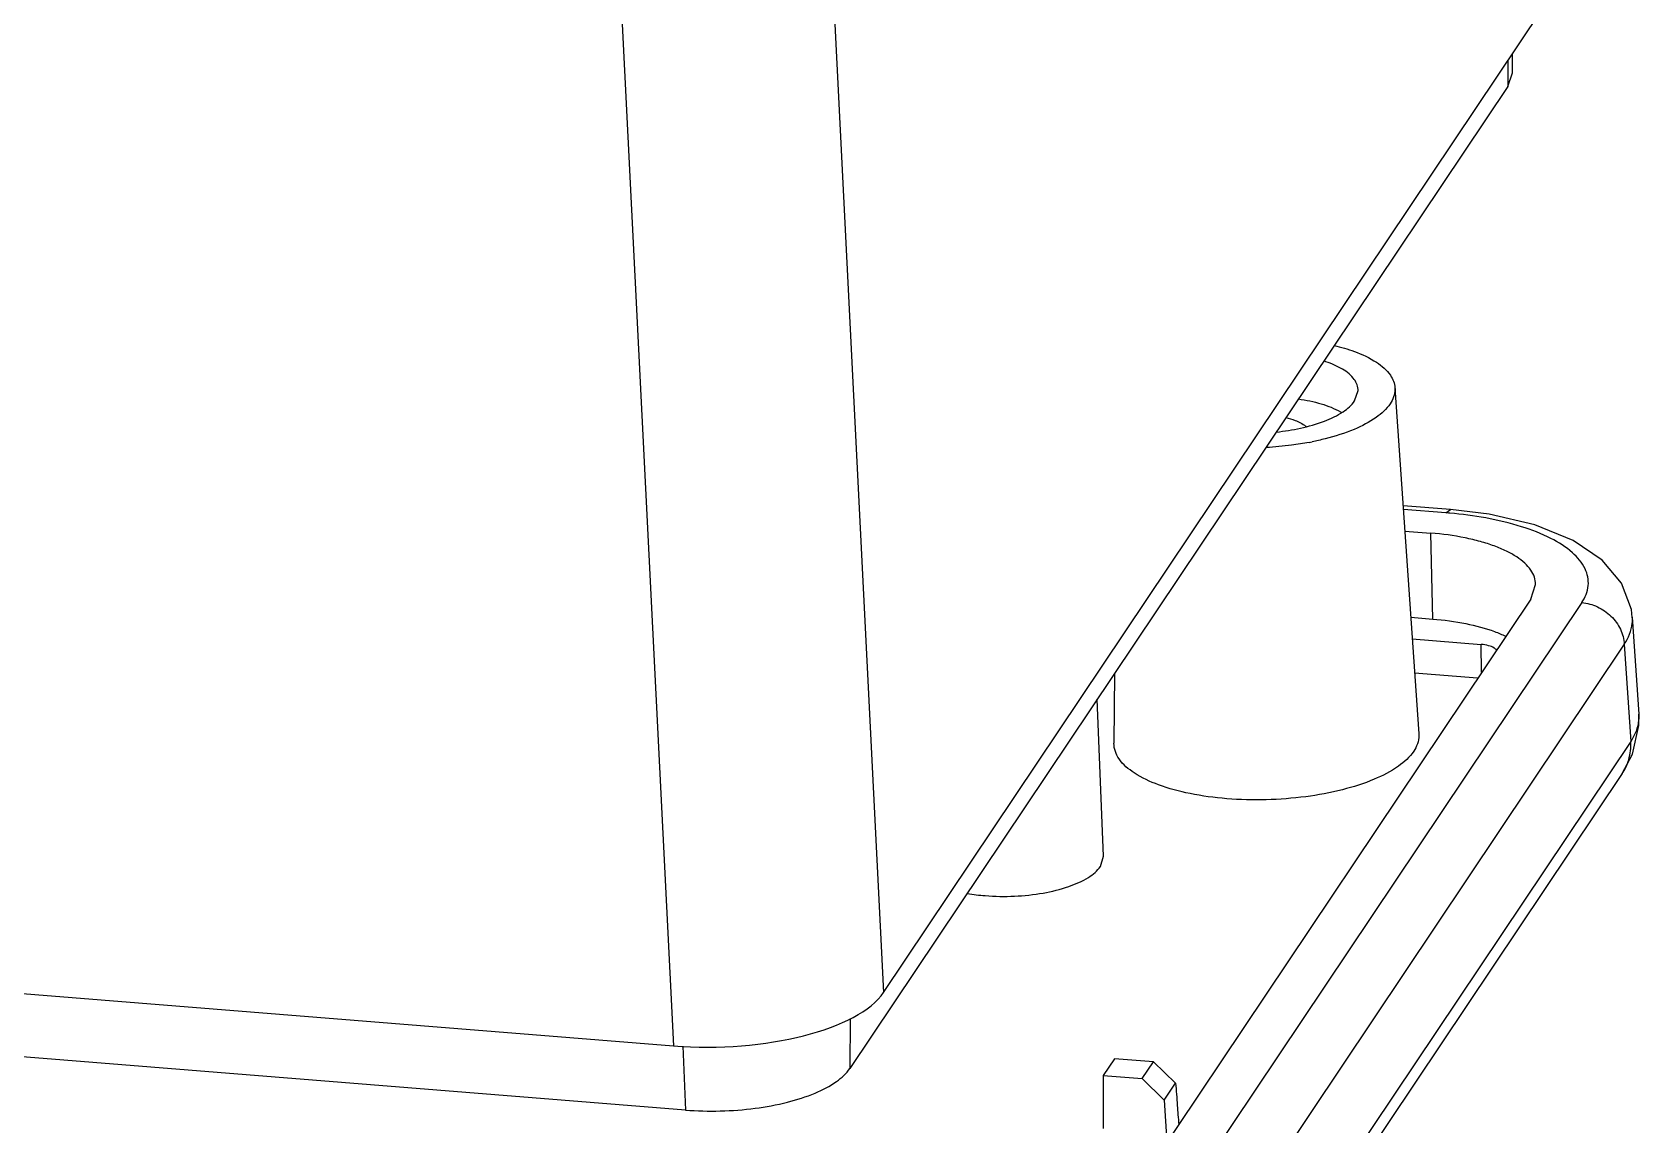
# Model space of a CAD drawing. Header units: millimetres. Extents: x 1860 to 2188, y -393 to -149.
# Drawn here: x 1974.28 to 2011.75, y -356.96 to -331.48 of the extents above; entities that cross this region are included whole.
import ezdxf

# ---------------------------------------------------------------- set-up
doc = ezdxf.new("R2010")
doc.units = ezdxf.units.MM

msp = doc.modelspace()

# ---------------------------------------------------------------- linework, layer by layer
at = {"color": 7, "linetype": 'Continuous'}
for p, q in [((1992.677, -324.927), (1994.134, -353.871)), ((1987.778, -326.168), (1989.235, -355.113)), ((1994.134, -353.871), (2009.476, -330.973)), ((2008.8, -332.422), (2008.804, -331.977)), ((2008.696, -332.138), (2008.693, -332.743)), ((2008.693, -332.743), (2008.8, -332.422)), ((2008.693, -332.743), (1993.351, -355.64)), ((2005.119, -340.074), (2005.201, -339.829)), ((2006.061, -339.769), (2006.618, -347.839)), ((2007.353, -342.606), (2006.251, -342.518)), ((2007.244, -342.684), (2006.257, -342.605)), ((2007.244, -342.684), (2007.353, -342.606)), ((2006.292, -343.11), (2006.899, -343.158)), ((2006.941, -345.162), (2006.899, -343.158)), ((2009.226, -344.695), (1993.885, -367.592)), ((2009.226, -344.695), (2009.339, -344.356)), ((2010.417, -344.779), (1995.061, -367.697)), ((2006.43, -345.121), (2006.941, -345.162)), ((2011.596, -345.118), (2011.746, -347.379)), ((2011.409, -345.751), (1996.054, -368.669)), ((2006.465, -345.624), (2008.07, -345.753)), ((2008.08, -346.404), (2008.07, -345.753)), ((2011.409, -345.751), (2011.56, -348.015)), ((1999.519, -346.434), (1999.508, -348.059)), ((2007.987, -346.544), (2006.52, -346.426)), ((1999.267, -350.69), (1999.119, -347.032)), ((1893.679, -347.437), (1989.235, -355.113)), ((2011.56, -348.015), (1996.17, -370.983)), ((2011.362, -348.766), (2011.599, -348.313)), ((2011.362, -348.766), (1995.97, -371.738)), ((1989.517, -356.612), (1893.964, -348.936)), ((1999.192, -350.931), (1999.267, -350.689)), ((1993.358, -354.479), (1993.351, -355.64)), ((1989.455, -355.12), (1989.517, -356.612)), ((1999.519, -355.415), (1999.259, -355.803)), ((2000.429, -355.488), (1999.519, -355.415)), ((2000.169, -355.876), (2000.429, -355.488)), ((2000.429, -355.488), (2000.946, -355.982)), ((1999.259, -355.803), (1999.254, -357.04)), ((1999.259, -355.803), (2000.169, -355.876)), ((2000.679, -356.38), (2000.169, -355.876)), ((2000.679, -356.38), (2000.946, -355.982)), ((2000.679, -356.38), (2000.737, -357.364))]:
    msp.add_line(p, q, dxfattribs=at)
for points in [[(2011.596, -345.122), (2011.574, -344.936), (2011.346, -344.327), (2010.895, -343.788), (2010.218, -343.33), (2009.319, -342.966), (2008.255, -342.717), (2007.353, -342.606)], [(2011.599, -348.313), (2011.747, -347.646), (2011.746, -347.376)]]:
    msp.add_lwpolyline(points, dxfattribs=at)
for centre, radius, start, end in [((2002.813, -334.487), 6.672, 280.7708, 281.3535), ((2006.411, -353.056), 10.405, 84.8673, 85.4027), ((2010.839, -347.447), 0.908, 3.7088, 4.28)]:
    msp.add_arc(centre, radius, start, end, dxfattribs=at)
msp.add_ellipse((1990.273, -353.56), major_axis=(3.999, 0.123), ratio=0.394876, start_param=-1.84541, end_param=-0.275299, dxfattribs=at)
for points, start_tangent, end_tangent in [([(2004.643, -338.78), (2005.114, -338.922), (2005.629, -339.175), (2005.953, -339.476), (2006.061, -339.769)], (0.971862, -0.23555), (0.077182, -0.997017)), ([(2005.201, -339.829), (2005.2, -339.805), (2005.088, -339.543), (2004.793, -339.31), (2004.402, -339.143)], (0.014194, 0.999899), (-0.950552, 0.310565)), ([(2006.061, -339.769), (2006.062, -339.806), (2005.95, -340.141)], (0.077182, -0.997017), (-0.556621, -0.830766)), ([(2003.298, -340.8), (2003.855, -340.71), (2004.416, -340.546), (2004.851, -340.327), (2005.119, -340.074)], (0.994252, 0.107064), (0.556621, 0.830766)), ([(2003.81, -340.028), (2004.341, -340.144), (2004.793, -340.329), (2004.816, -340.342)], (0.988747, -0.149597), (0.868112, -0.496368)), ([(2005.95, -340.141), (2005.625, -340.459), (2005.108, -340.738), (2004.434, -340.959), (2004.127, -341.028)], (-0.556621, -0.830766), (-0.980428, -0.19688)), ([(2003.515, -340.465), (2003.731, -340.528), (2003.977, -340.661), (2003.987, -340.669)], (0.975301, -0.220882), (0.754066, -0.656798)), ([(2004.06, -341.041), (2003.65, -341.107), (2003.058, -341.162)], (-0.982379, -0.186898), (-0.998443, -0.055773)), ([(2010.417, -344.779), (2010.568, -344.383), (2010.495, -343.988), (2010.199, -343.615), (2009.697, -343.283), (2009.012, -343.008), (2008.179, -342.805), (2007.341, -342.693)], (0.55629, 0.830988), (-0.995988, 0.089483)), ([(2009.339, -344.356), (2009.339, -344.354), (2009.312, -344.185), (2009.228, -344.02), (2009.09, -343.862), (2008.9, -343.714), (2008.661, -343.579), (2008.378, -343.458), (2008.054, -343.354), (2007.695, -343.268), (2006.899, -343.158)], (0.006882, 0.999976), (-0.996789, 0.080072)), ([(2010.417, -344.779), (2010.782, -344.876), (2011.098, -345.094), (2011.318, -345.4), (2011.409, -345.751)], (0.996789, -0.080072), (0.058213, -0.998304)), ([(2006.941, -345.162), (2007.717, -345.269), (2008.384, -345.454), (2008.641, -345.563)], (0.996789, -0.080072), (0.901425, -0.432936)), ([(2011.409, -345.751), (2011.594, -345.261), (2011.595, -345.122)], (0.551775, 0.833993), (-0.070656, 0.997501)), ([(2008.428, -345.891), (2008.373, -345.838), (2008.245, -345.783), (2008.07, -345.753)], (-0.48756, 0.87309), (-0.996789, 0.080072)), ([(2011.746, -347.388), (2011.744, -347.522), (2011.56, -348.015)], (0.06468, -0.997906), (-0.549455, -0.835523)), ([(2006.497, -348.246), (2006.14, -348.594), (2005.574, -348.899), (2004.837, -349.141), (2003.979, -349.304), (2003.059, -349.375), (2002.138, -349.351), (2001.281, -349.232), (2000.546, -349.028), (1999.982, -348.751), (1999.627, -348.422), (1999.508, -348.059)], (-0.556621, -0.830766), (0.004637, 0.999989)), ([(2006.618, -347.84), (2006.619, -347.879), (2006.497, -348.246)], (0.077182, -0.997017), (-0.556621, -0.830766)), ([(2011.362, -348.766), (2011.512, -348.444), (2011.56, -348.015)], (0.553587, 0.832791), (-0.058213, 0.998304)), ([(1996.09, -351.561), (1996.504, -351.612), (1997.186, -351.623), (1997.857, -351.55), (1998.452, -351.399), (1998.912, -351.186), (1999.192, -350.931)], (0.985366, -0.170451), (0.556621, 0.830766)), ([(1989.517, -356.612), (1990.328, -356.633), (1991.138, -356.57), (1991.891, -356.428), (1992.539, -356.215), (1993.037, -355.946), (1993.351, -355.64)], (0.996789, -0.080072), (0.556621, 0.830766)), ([(2000.946, -355.982), (2000.985, -356.506), (2001.017, -356.946)], (0.075433, -0.997151), (0.074759, -0.997202))]:
    msp.add_spline(points, degree=3, dxfattribs=dict(at, start_tangent=start_tangent, end_tangent=end_tangent))

doc.saveas('drawing.dxf')
